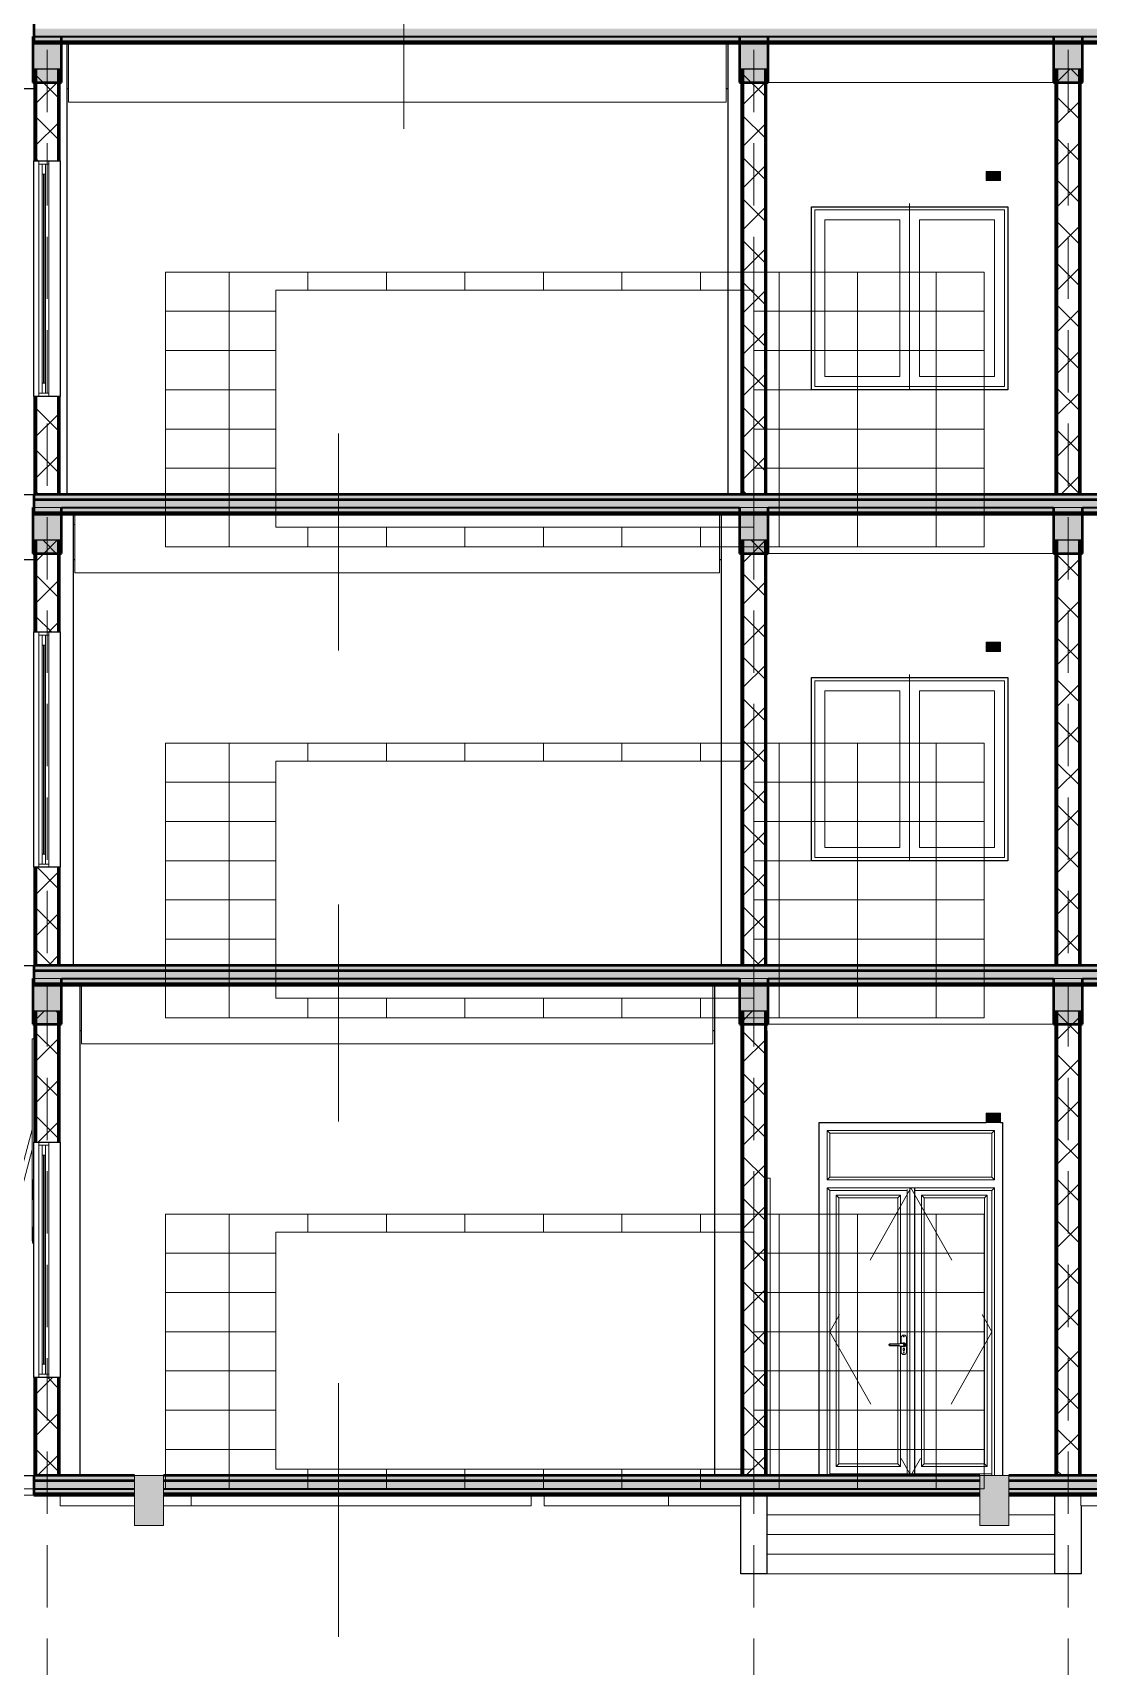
# Model space of a CAD drawing. Header units: millimetres. Extents: x -20510 to 108935, y -243239 to 20306.
# Drawn here: x 51690 to 59755, y -129458 to -116970 of the extents above; entities that cross this region are included whole.
import ezdxf

# ---------------------------------------------------------------- set-up
doc = ezdxf.new("R2010")
doc.units = ezdxf.units.MM
doc.linetypes.add('Centre', pattern=[3175, 635, -476.25, 1587.5, -476.25])
doc.linetypes.add('Hidden', pattern=[714.375, 476.25, -238.125])
for name, color, linetype, lineweight in [('A-DETL', 8, 'Continuous', 9), ('A-DETL-GENF', 8, 'Continuous', 18), ('A-DOOR', 2, 'Continuous', 18), ('A-DOOR-FRAM', 2, 'Continuous', 18), ('A-FLOR', 7, 'Continuous', 9), ('A-FLOR-MCUT', 7, 'Continuous', 50), ('A-FLOR-PATT', 8, 'Continuous', 9), ('A-GLAZ', 4, 'Continuous', 18), ('A-WALL', 7, 'Continuous', 25), ('A-WALL-PATT', 8, 'Continuous', 18), ('G-IMPT', 8, 'Continuous', 9), ('S-BEAM', 7, 'Continuous', 9), ('S-COLS', 7, 'Continuous', 25), ('S-FNDN', 7, 'Continuous', 9), ('S-GRID', 1, 'Continuous', 9)]:
    doc.layers.add(name, color=color, linetype=linetype, lineweight=lineweight)
pattern_1 = [(0, (57391.6, -122654.615), (304.8, 76.2), [25.146, -203.454, 25.146, -203.454, -1219.2]), (0, (57391.6, -122654.615), (304.8, 76.2), [-457.2, 25.146, -432.054, 25.146, -203.454, -533.4]), (0, (57391.6, -122654.615), (304.8, 76.2), [-1143, 25.146, -127.254, 25.146, -355.854]), (120, (57505.9, -122616.515), (-218.39114, 225.86454), [25.146, -203.454, 25.146, -203.454, -1219.2]), (120, (57505.9, -122616.515), (-218.39114, 225.86454), [-457.2, 25.146, -432.054, 25.146, -203.454, -533.4]), (120, (57505.9, -122616.515), (-218.39114, 225.86454), [-1143, 25.146, -127.254, 25.146, -355.854]), (240, (57544, -122464.115), (-86.40886, -302.06454), [25.146, -203.454, 25.146, -203.454, -1219.2]), (240, (57544, -122464.115), (-86.40886, -302.06454), [-457.2, 25.146, -432.054, 25.146, -203.454, -533.4]), (240, (57544, -122464.115), (-86.40886, -302.06454), [-1143, 25.146, -127.254, 25.146, -355.854])]
pattern_2 = [(45, (57391.6, -122654.62), (-159.099, 159.099), []), (135, (57391.6, -122654.62), (-159.099, -159.099), [])]
pattern_3 = [(0, (57391.6, -122654.6), (476.25, 476.25), [476.25, -476.25]), (0, (57391.6, -122476), (476.25, 476.25), [476.25, -476.25]), (0, (57391.6, -122297.43), (476.25, 476.25), [476.25, -476.25]), (90, (57451.13, -122237.9), (-476.25, 476.25), [476.25, -476.25]), (90, (57629.7, -122237.9), (-476.25, 476.25), [476.25, -476.25]), (90, (57808.3, -122237.9), (-476.25, 476.25), [476.25, -476.25])]
pattern_4 = [(50, (57391.6, -122654.6), (546.553, -47.817), [57.15, -628.65]), (355, (57391.6, -122654.6), (-105.728, 573.17), [45.72, -502.92]), (100.451, (57437.14, -122658.6), (440.828, 525.35), [48.57, -534.27]), (46.184, (57391.6, -122502.2), (813.237, -126.13), [85.725, -942.975]), (96.636, (57459.4, -122512.7), (712.21, 742.28), [72.855, -801.405]), (351.184, (57391.6, -122502.2), (712.215, 742.276), [68.58, -754.38]), (21, (57467.8, -122540.3), (454.843, -306.796), [57.15, -628.65]), (326, (57467.8, -122540.3), (185.406, 552.564), [45.72, -502.92]), (71.451, (57505.7, -122565.9), (640.25, 245.764), [48.57, -534.27]), (37.5, (57391.6, -122654.62), (9.2664, 253.665), [25.146, -471.678, 25.146, -485.394, -504.825]), (37.5, (57391.6, -122654.62), (9.2664, 253.665), [-1007.364, 25.146, -479.679]), (7.5, (57391.6, -122654.62), (200.4594, 300.541), [25.146, -265.938, 25.146, -460.248, -192.405]), (7.5, (57391.6, -122654.62), (200.4594, 300.541), [-776.478, 25.146, -167.259]), (327.5, (57221.67, -122654.62), (406.773, -17.1864), [25.146, -165.354, 25.146, -569.214, -788.67]), (327.5, (57221.67, -122654.62), (406.773, -17.1864), [-784.86, 25.146, -763.524]), (317.5, (57145.47, -122654.6), (444.388, 76.28), [25.146, -222.504, 25.146, -369.57, -560.07]), (317.5, (57145.47, -122654.6), (444.388, 76.28), [-642.366, 25.146, -534.924])]

# ---------------------------------------------------------------- blocks, each defined once
blk = doc.blocks.new('Cua_Chong_Chay_D7_1Canh - D7_1200x2200-2407364-MẶT CẮT 5-5')
at = {"layer": 'A-DOOR-FRAM'}
for q in [(-7699.1, 2275), (-7675, 0)]:
    blk.add_line((-7675, 2275), q, dxfattribs=at)
blk = doc.blocks.new('CUA SO 2 CANH NHOM KINH O O THOANG - S1_1500x1800-2404851-MẶT CẮT 5-5')
at = {"layer": 'A-GLAZ'}
for p, q in [((-13187, 2550), (-13263, 2550)), ((-13263, 2550), (-13263, 2525)), ((-13263, 2525), (-13187, 2525)), ((-13212.5, 2525), (-13237.5, 2525)), ((-13237.5, 2525), (-13237.5, 2449)), ((-13212.5, 2449), (-13212.5, 2525)), ((-13187, 2525), (-13187, 2550)), ((-13237.5, 2449), (-13212.5, 2449)), ((-13222.5, 2449), (-13227.5, 2449)), ((-13227.5, 2449), (-13227.5, 851)), ((-13222.5, 851), (-13222.5, 2449)), ((-13187, 775), (-13263, 775)), ((-13263, 775), (-13263, 750)), ((-13263, 750), (-13187, 750)), ((-13212.5, 851), (-13237.5, 851)), ((-13237.5, 851), (-13237.5, 775)), ((-13237.5, 775), (-13212.5, 775)), ((-13227.5, 851), (-13222.5, 851)), ((-13212.5, 775), (-13212.5, 851)), ((-13187, 750), (-13187, 775))]:
    blk.add_line(p, q, dxfattribs=at)
at = {"layer": 'A-GLAZ', "lineweight": 18}
for p, q in [((-13263, 2525), (-13263, 775)), ((-13187, 2525), (-13187, 775)), ((-13237.5, 2449), (-13237.5, 851)), ((-13212.5, 2449), (-13212.5, 851))]:
    blk.add_line(p, q, dxfattribs=at)
blk = doc.blocks.new('ATT_Window 2 - S5_800x600-2360992-MẶT CẮT 5-5')
at = {"layer": 'A-GLAZ'}
for p, q in [((-13314, 3490), (-13314, 3700)), ((-13310, 3700), (-13314, 3700)), ((-13310, 3490), (-13314, 3490)), ((-13314, 3340), (-13300, 3340)), ((-13314, 2260), (-13314, 3340)), ((-13314, 2647), (-13611, 1538)), ((-13572, 1528), (-13314, 2492)), ((-13314, 2407), (-13315, 2400)), ((-13315, 1800), (-13315, 2400)), ((-13314, 2260), (-13300, 2260)), ((-13310, 2110), (-13310, 2260)), ((-13314, 1900), (-13314, 2110)), ((-13300, 2110), (-13314, 2110)), ((-13300, 1900), (-13314, 1900)), ((-13310, 1775), (-13310, 1900)), ((-13310, 1775), (-13315, 1800)), ((-13300, 1775), (-13310, 1775)), ((-13611, 1538), (-13572, 1528))]:
    blk.add_line(p, q, dxfattribs=at)
blk = doc.blocks.new('M_Concrete-Rectangular-Column - COT250X400-2391830-MẶT CẮT 5-5')
at = {"layer": 'S-COLS'}
blk.add_line((-8100, 3750), (-8100, 0), dxfattribs=at)
blk = doc.blocks.new('M_Concrete-Rectangular-Column - COT250X350-V1-MẶT CẮT 5-5')
at = {"layer": 'S-COLS'}
blk.add_line((-12950, 3750), (-12950, 0), dxfattribs=at)
blk = doc.blocks.new('CUA SO 2 CANH NHOM KINH O O THOANG - S1_1500x1800-V4-MẶT CẮT 5-5')
at = {"layer": 'A-GLAZ'}
for p, q in [((-13187, 6450), (-13263, 6450)), ((-13263, 6450), (-13263, 6425)), ((-13263, 6425), (-13187, 6425)), ((-13212.5, 6425), (-13237.5, 6425)), ((-13237.5, 6425), (-13237.5, 6349)), ((-13212.5, 6349), (-13212.5, 6425)), ((-13187, 6425), (-13187, 6450)), ((-13237.5, 6349), (-13212.5, 6349)), ((-13222.5, 6349), (-13227.5, 6349)), ((-13227.5, 6349), (-13227.5, 4751)), ((-13222.5, 4751), (-13222.5, 6349)), ((-13212.5, 4751), (-13237.5, 4751)), ((-13237.5, 4751), (-13237.5, 4675)), ((-13227.5, 4751), (-13222.5, 4751)), ((-13212.5, 4675), (-13212.5, 4751)), ((-13187, 4675), (-13263, 4675)), ((-13263, 4675), (-13263, 4650)), ((-13263, 4650), (-13187, 4650)), ((-13237.5, 4675), (-13212.5, 4675)), ((-13187, 4650), (-13187, 4675))]:
    blk.add_line(p, q, dxfattribs=at)
at = {"layer": 'A-GLAZ', "lineweight": 18}
for p, q in [((-13263, 6425), (-13263, 4675)), ((-13187, 6425), (-13187, 4675)), ((-13237.5, 6349), (-13237.5, 4751)), ((-13212.5, 6349), (-13212.5, 4751))]:
    blk.add_line(p, q, dxfattribs=at)
blk = doc.blocks.new('M_Concrete-Rectangular-Column - COT250X350-2391838-MẶT CẮT 5-5')
at = {"layer": 'S-COLS'}
blk.add_line((-8050, 7350), (-8050, 3900), dxfattribs=at)
blk = doc.blocks.new('M_Concrete-Rectangular-Column - COT220X300-2391839-MẶT CẮT 5-5')
at = {"layer": 'S-COLS'}
blk.add_line((-8000, 10950), (-8000, 7500), dxfattribs=at)
blk = doc.blocks.new('M_Concrete-Rectangular-Column - COT220X300-V6-MẶT CẮT 5-5')
at = {"layer": 'S-COLS'}
blk.add_line((-13000, 7350), (-13000, 3900), dxfattribs=at)
blk = doc.blocks.new('M_Concrete-Rectangular-Column - COT200X250-V7-MẶT CẮT 5-5')
at = {"layer": 'S-COLS'}
blk.add_line((-13050, 10950), (-13050, 7500), dxfattribs=at)
blk = doc.blocks.new('Mat_Tien_3dsMax - Sync_3dsMax_To_Revit-2401403-MẶT CẮT 5-5')
at = {"layer": 'G-IMPT'}
for p, q in [((-6600, -750), (-6600, -750)), ((-6600, -750), (-6600, -750)), ((-6600, -750), (-6600, -750)), ((-6600, -750), (-6600, -750)), ((-6600, -750), (-6600, -750)), ((-6600, -750), (-6600, -750)), ((-6600, -750), (-6600, -750)), ((-6600, -750), (-6600, -750)), ((-6599, -750), (-6598, -750)), ((-6598, -750), (-6599, -750)), ((-6599, -750), (-6598, -750)), ((-6598, -750), (-6599, -750)), ((-6597, -750), (-6598, -750)), ((-6597, -750), (-6598, -750)), ((-6597, -750), (-6598, -750)), ((-6597, -750), (-6598, -750)), ((-6596, -750), (-6596, -750)), ((-6596, -750), (-6596, -750)), ((-6596, -750), (-6596, -750)), ((-6596, -750), (-6596, -750)), ((-6596, -750), (-6596, -750)), ((-6596, -750), (-6596, -750)), ((-6596, -750), (-6596, -750)), ((-6596, -750), (-6596, -750))]:
    blk.add_line(p, q, dxfattribs=at)
blk = doc.blocks.new('Mat_Tien_3dsMax - Mat_Tien_3dsMax-2387879-MẶT CẮT 5-5')
blk.add_blockref('Mat_Tien_3dsMax - Sync_3dsMax_To_Revit-2401403-MẶT CẮT 5-5', (0, 0))
blk = doc.blocks.new('CỬA 2 CÁNH EROWINDOW_có ô chết_ - D2_1400x2200-2361183-MẶT CẮT 5-5')
at = {"layer": 'A-DOOR'}
for p, q in [((-7239, 2639), (-5961, 2639)), ((-7239, 2639), (-7219, 2619)), ((-7239, 2261), (-7239, 2639)), ((-7239, 2639), (-5961, 2639)), ((-7239, 2261), (-7239, 2639)), ((-5961, 2639), (-5981, 2619)), ((-5961, 2639), (-5961, 2261)), ((-5961, 2639), (-5961, 2261)), ((-7219, 2619), (-5981, 2619)), ((-7219, 2281), (-7219, 2619)), ((-5981, 2619), (-5981, 2281)), ((-7239, 2261), (-7219, 2281)), ((-5961, 2261), (-7239, 2261)), ((-5961, 2261), (-7239, 2261)), ((-7219, 2281), (-5981, 2281)), ((-5981, 2281), (-5961, 2261)), ((-7239, 2200), (-5961, 2200)), ((-7239, 2200), (-7219, 2180)), ((-7239, 0), (-7239, 2200)), ((-7239, 2200), (-5961, 2200)), ((-7239, 0), (-7239, 2200)), ((-7219, 2180), (-6628, 2180)), ((-7219, 0), (-7219, 2180)), ((-7171, 2144), (-6680, 2144)), ((-7171, 2144), (-7151, 2124)), ((-7171, 71), (-7171, 2144)), ((-7171, 71), (-7171, 2144)), ((-7171, 2144), (-6680, 2144)), ((-7151, 91), (-7151, 2124)), ((-7151, 2124), (-6700, 2124)), ((-6700, 2124), (-6680, 2144)), ((-6700, 1008), (-6700, 2124)), ((-6680, 2144), (-6680, 1013)), ((-6680, 2144), (-6680, 1013)), ((-6628, 15), (-6628, 2187)), ((-6609, 2200), (-6573, 2200)), ((-6609, 15), (-6609, 2200)), ((-6573, 15), (-6573, 2200)), ((-6571, 15), (-6571, 2198)), ((-6571, 2180), (-5981, 2180)), ((-6520, 2144), (-6017, 2144)), ((-6520, 2144), (-6500, 2124)), ((-6520, 71), (-6520, 2144)), ((-6520, 2144), (-6017, 2144)), ((-6520, 71), (-6520, 2144)), ((-6500, 91), (-6500, 2124)), ((-6500, 2124), (-6037, 2124)), ((-6037, 2124), (-6017, 2144)), ((-6037, 91), (-6037, 2124)), ((-6017, 2144), (-6017, 71)), ((-6017, 2144), (-6017, 71)), ((-5961, 2200), (-5981, 2180)), ((-5981, 2180), (-5981, 0)), ((-5961, 2200), (-5961, 0)), ((-5961, 2200), (-5961, 0)), ((-6690, 1008), (-6760, 1008)), ((-6689, 1004), (-6760, 1004)), ((-6680, 1013), (-6690, 1008)), ((-6679, 1009), (-6689, 1004)), ((-6654, 1013), (-6680, 1013)), ((-6654, 1009), (-6679, 1009)), ((-6674, 1055), (-6674, 1013)), ((-6634, 945), (-6634, 1055)), ((-6760, 996), (-6689, 996)), ((-6760, 992), (-6690, 992)), ((-6700, 91), (-6700, 992)), ((-6690, 992), (-6680, 987)), ((-6689, 996), (-6679, 991)), ((-6680, 987), (-6654, 987)), ((-6680, 987), (-6680, 71)), ((-6680, 987), (-6680, 71)), ((-6679, 991), (-6654, 991)), ((-6674, 987), (-6674, 945)), ((-6659, 960), (-6659, 971)), ((-6657, 973), (-6652, 973)), ((-6657, 953), (-6657, 958)), ((-6657, 958), (-6657, 953)), ((-6652, 958), (-6652, 953)), ((-6652, 953), (-6652, 958)), ((-6650, 971), (-6650, 960)), ((-7219, 15), (-6628, 15)), ((-7171, 71), (-7151, 91)), ((-6680, 71), (-7171, 71)), ((-6680, 71), (-7171, 71)), ((-6700, 91), (-7151, 91)), ((-6680, 71), (-6700, 91)), ((-6609, 15), (-6628, 15)), ((-6573, 15), (-6609, 15)), ((-6571, 15), (-6573, 15)), ((-6571, 15), (-5981, 15)), ((-6520, 71), (-6500, 91)), ((-6017, 71), (-6520, 71)), ((-6017, 71), (-6520, 71)), ((-6037, 91), (-6500, 91)), ((-6017, 71), (-6037, 91))]:
    blk.add_line(p, q, dxfattribs=at)
at = {"layer": 'A-DOOR', "linetype": 'Centre', "lineweight": 18}
for p, q in [((-6600, 2200), (-7219, 1100)), ((-6600, 2200), (-5981, 1100)), ((-7219, 1100), (-6600, 0)), ((-5981, 1100), (-6600, 0))]:
    blk.add_line(p, q, dxfattribs=at)
at = {"layer": 'A-DOOR', "flags": 128}
for points in [[(-6760, 1008), (-6760, 1008), (-6761, 1008), (-6761, 1008), (-6761, 1008), (-6762, 1008), (-6762, 1008), (-6762, 1008), (-6763, 1008), (-6763, 1007), (-6763, 1007), (-6763, 1007), (-6764, 1007), (-6764, 1007), (-6764, 1007), (-6765, 1007), (-6765, 1006), (-6765, 1006), (-6765, 1006), (-6766, 1006), (-6766, 1006), (-6766, 1005), (-6766, 1005), (-6766, 1005), (-6767, 1005), (-6767, 1004), (-6767, 1004), (-6767, 1004), (-6767, 1003), (-6767, 1003), (-6768, 1003), (-6768, 1003), (-6768, 1002), (-6768, 1002), (-6768, 1002), (-6768, 1001), (-6768, 1001), (-6768, 1001), (-6768, 1000), (-6768, 1000), (-6768, 1000), (-6768, 999), (-6768, 999), (-6768, 999), (-6768, 998), (-6768, 998), (-6768, 998), (-6768, 998), (-6768, 997), (-6767, 997), (-6767, 997), (-6767, 996), (-6767, 996), (-6767, 996), (-6767, 996), (-6767, 995), (-6766, 995), (-6766, 995), (-6766, 995), (-6766, 994), (-6765, 994), (-6765, 994), (-6765, 994), (-6765, 993), (-6764, 993), (-6764, 993), (-6764, 993), (-6764, 993), (-6763, 993), (-6763, 993), (-6763, 992), (-6762, 992), (-6762, 992), (-6762, 992), (-6762, 992), (-6761, 992), (-6761, 992), (-6761, 992), (-6760, 992), (-6760, 992)], [(-6654, 987), (-6654, 987), (-6653, 987), (-6653, 987), (-6652, 987), (-6651, 987), (-6651, 987), (-6650, 988), (-6650, 988), (-6650, 988), (-6649, 988), (-6649, 988), (-6648, 988), (-6648, 989), (-6647, 989), (-6647, 989), (-6646, 990), (-6646, 990), (-6646, 990), (-6645, 991), (-6645, 991), (-6644, 991), (-6644, 992), (-6644, 992), (-6643, 993), (-6643, 993), (-6643, 993), (-6643, 994), (-6642, 994), (-6642, 995), (-6642, 995), (-6642, 996), (-6642, 996), (-6641, 997), (-6641, 997), (-6641, 998), (-6641, 998), (-6641, 999), (-6641, 999), (-6641, 1000), (-6641, 1000), (-6641, 1001), (-6641, 1001), (-6641, 1002), (-6641, 1002), (-6641, 1003), (-6642, 1003), (-6642, 1004), (-6642, 1004), (-6642, 1005), (-6642, 1005), (-6642, 1006), (-6643, 1006), (-6643, 1007), (-6643, 1007), (-6644, 1008), (-6644, 1008), (-6644, 1008), (-6645, 1009), (-6645, 1009), (-6645, 1010), (-6646, 1010), (-6646, 1010), (-6647, 1011), (-6647, 1011), (-6647, 1011), (-6648, 1011), (-6648, 1012), (-6649, 1012), (-6649, 1012), (-6650, 1012), (-6650, 1012), (-6651, 1013), (-6651, 1013), (-6652, 1013), (-6652, 1013), (-6653, 1013), (-6653, 1013), (-6654, 1013), (-6654, 1013)]]:
    blk.add_lwpolyline(points, dxfattribs=at)
at = {"layer": 'A-DOOR'}
for centre, radius, start, end in [((-6760, 1000), 3.66, 90, 270), ((-6654, 1055), 20, 0, 180), ((-6654, 1000), 15, 0, 120.3216), ((-6654, 1000), 15, 239.6784, 0), ((-6654, 1000), 15, 105, 110.0431), ((-6654, 1063), 3, 0, 180), ((-6654, 1063), 3, 180, 0), ((-6654, 1000), 3.02, 0, 180), ((-6654, 1000), 3.02, 135, 150), ((-6654, 1000), 3.02, 180, 0), ((-6654, 1000), 15, 90, 95.2302), ((-6654, 1000), 8.66, 270, 90), ((-6654, 1000), 15, 75, 80.3895), ((-6654, 1000), 15, 60, 65.5028), ((-6654, 1000), 15, 45, 50.5307), ((-6654, 945), 20, 180, 360), ((-6654, 1000), 15, 249.9569, 255), ((-6657, 971), 2.04, 90, 180), ((-6657, 960), 1.99, 180, 268.9596), ((-6657, 960), 1.99, 224.4798, 268.9596), ((-6654, 1000), 3.02, 210, 225), ((-6654, 953), 2.5, 180, 0), ((-6654, 938), 3, 0, 180), ((-6654, 938), 3, 180, 0), ((-6654, 1000), 15, 264.7698, 270), ((-6654, 1000), 15, 279.6105, 285), ((-6652, 971), 2.04, 0, 90), ((-6652, 960), 1.99, 271.0404, 0), ((-6652, 960), 1.99, 271.0404, 315.5202), ((-6654, 1000), 15, 294.4972, 300), ((-6654, 1000), 15, 309.4693, 315)]:
    blk.add_arc(centre, radius, start, end, dxfattribs=at)
for points in [[(-6689, 1004), (-6689, 1004), (-6689, 1005), (-6689, 1006), (-6690, 1008), (-6690, 1008), (-6690, 1008)], [(-6679, 1009), (-6679, 1009), (-6679, 1010), (-6679, 1011), (-6680, 1013), (-6680, 1013), (-6680, 1013)], [(-6689, 996), (-6689, 996), (-6689, 995), (-6689, 994), (-6690, 992), (-6690, 992), (-6690, 992)], [(-6679, 991), (-6679, 991), (-6679, 990), (-6679, 989), (-6680, 987), (-6680, 987), (-6680, 987)]]:
    blk.add_open_spline(points, degree=3, knots=[0, 0, 0, 0, 0.166667, 0.333333, 0.666667, 1, 1, 1, 1], dxfattribs=at)
blk = doc.blocks.new('CUA SO 2 CANH NHOM KINH O O THOANG - K4-2413349-MẶT CẮT 5-5')
at = {"layer": 'A-GLAZ'}
for q in [(-6610, 6125), (-6610, 4700)]:
    blk.add_line((-6610, 6100), q, dxfattribs=at)
at = {"layer": 'A-GLAZ', "lineweight": 18}
for p, q in [((-7335, 6075), (-7335, 4725)), ((-7335, 6075), (-5885, 6075)), ((-7259, 5999), (-7259, 4801)), ((-7259, 5999), (-6686, 5999)), ((-6686, 4801), (-6686, 5999)), ((-6610, 4725), (-6610, 6075)), ((-6610, 6075), (-6610, 4725)), ((-6534, 5999), (-6534, 4801)), ((-6534, 5999), (-5961, 5999)), ((-5961, 4801), (-5961, 5999)), ((-5885, 4725), (-5885, 6075)), ((-7259, 4801), (-6686, 4801)), ((-6534, 4801), (-5961, 4801)), ((-7335, 4725), (-5885, 4725))]:
    blk.add_line(p, q, dxfattribs=at)

msp = doc.modelspace()

# ---------------------------------------------------------------- hatches: boundary and pattern name
at = {"layer": 'A-DETL-GENF'}
for points in [[(59083.6, -118100), (59083.6, -118030), (58973.6, -118030), (58973.6, -118100)], [(59083.6, -121700), (59083.6, -121630), (58973.6, -121630), (58973.6, -121700)], [(59083.6, -125300), (59083.6, -125230), (58973.6, -125230), (58973.6, -125300)], [(52468.6, -128381.8), (52688.6, -128381.8), (52688.6, -128000), (52468.6, -128000), (52468.6, -128267)], [(59146.6, -128381.8), (59146.6, -128000), (58926.6, -128000), (58926.6, -128381.8)]]:
    msp.add_hatch(color=7, dxfattribs=at).paths.add_polyline_path(points)
h = msp.add_hatch(dxfattribs=at)
h.set_pattern_fill('FP_7', style=0, pattern_type=2)
h.set_pattern_definition([(0, (57391.6, -115200), (0, 300), []), (90, (57391.6, -115200), (-600, 4e-14), [])])
h.paths.add_polyline_path([(52703.6, -120900), (57090, -120900), (57090, -120750), (53546.6, -120750), (53546.6, -118938), (57198.6, -118938), (57198.6, -120600), (57310, -120600), (57310, -120900), (58958.6, -120900), (58958.6, -118800), (52703.6, -118800), (52703.6, -120870.4)])
h = msp.add_hatch(dxfattribs=at)
h.set_pattern_fill('FP_6', style=0, pattern_type=2)
h.set_pattern_definition([(0, (57391.6, -118800), (0, 300), []), (90, (57391.6, -118800), (-600, 4e-14), [])])
h.paths.add_polyline_path([(52703.6, -124500), (57090, -124500), (57090, -124350), (53546.6, -124350), (53546.6, -122538), (57198.6, -122538), (57198.6, -124200), (57310, -124200), (57310, -124500), (58958.6, -124500), (58958.6, -122400), (52703.6, -122400), (52703.6, -124488.3)])
h = msp.add_hatch(dxfattribs=at)
h.set_pattern_fill('FP_5', style=0, pattern_type=2)
h.set_pattern_definition([(0, (57391.6, -122400), (0, 300), []), (90, (57391.6, -122400), (-600, 4e-14), [])])
h.paths.add_polyline_path([(52703.6, -128100), (58926.6, -128100), (58926.6, -128000), (58958.6, -128000), (58958.6, -126000), (52703.6, -126000), (52703.6, -127945.4)])
h.paths.add_polyline_path([(54507.8, -127950), (53546.6, -127950), (53546.6, -126138), (57198.6, -126138), (57198.6, -127950), (54783.3, -127950)])
at = {"layer": 'A-FLOR-PATT', "lineweight": 18}
h = msp.add_hatch(dxfattribs=at)
h.set_pattern_fill('FP_4', color=256, style=0, pattern_type=2)
h.set_pattern_definition(pattern_4)
h.paths.add_polyline_path([(51698.6, -117040), (65099.7, -117040), (65099.7, -116940), (51698.6, -116940), (51698.6, -117011.4)])
h = msp.add_hatch(dxfattribs=at)
h.set_pattern_fill('FP_3', color=256, style=0, pattern_type=2)
h.set_pattern_definition(pattern_3)
h.paths.add_polyline_path([(64978.9, -117050), (65099.7, -117050), (65099.7, -117040), (51698.6, -117040), (51698.6, -117050), (64427.7, -117050)])
h = msp.add_hatch(dxfattribs=at)
h.set_pattern_fill('FP_1', color=256, style=0, pattern_type=2)
h.set_pattern_definition(pattern_1)
h.paths.add_polyline_path([(64978.9, -120540), (65099.7, -120540), (65099.7, -120500), (51698.6, -120500), (51698.6, -120540), (64427.7, -120540)])
h = msp.add_hatch(dxfattribs=at)
h.set_pattern_fill('FP_4', color=256, style=0, pattern_type=2)
h.set_pattern_definition(pattern_4)
h.paths.add_polyline_path([(51698.6, -120640), (65099.7, -120640), (65099.7, -120540), (51698.6, -120540)])
h = msp.add_hatch(dxfattribs=at)
h.set_pattern_fill('FP_3', color=256, style=0, pattern_type=2)
h.set_pattern_definition(pattern_3)
h.paths.add_polyline_path([(64978.9, -120650), (65099.7, -120650), (65099.7, -120640), (51698.6, -120640), (51698.6, -120650), (64427.7, -120650)])
h = msp.add_hatch(dxfattribs=at)
h.set_pattern_fill('FP_1', color=256, style=0, pattern_type=2)
h.set_pattern_definition(pattern_1)
h.paths.add_polyline_path([(64978.9, -124140), (65099.7, -124140), (65099.7, -124100), (51698.6, -124100), (51698.6, -124140), (64841.1, -124140)])
h = msp.add_hatch(dxfattribs=at)
h.set_pattern_fill('FP_4', color=256, style=0, pattern_type=2)
h.set_pattern_definition(pattern_4)
h.paths.add_polyline_path([(54645.5, -124240), (65099.7, -124240), (65099.7, -124140), (51698.6, -124140), (51698.6, -124240), (54507.8, -124240)])
h = msp.add_hatch(dxfattribs=at)
h.set_pattern_fill('FP_3', color=256, style=0, pattern_type=2)
h.set_pattern_definition(pattern_3)
h.paths.add_polyline_path([(54507.8, -124250), (65099.7, -124250), (65099.7, -124240), (51698.6, -124240), (51698.6, -124250), (54438.9, -124250)])
h = msp.add_hatch(dxfattribs=at)
h.set_pattern_fill('FP_1', color=256, style=0, pattern_type=2)
h.set_pattern_definition(pattern_1)
h.paths.add_polyline_path([(64978.9, -128040), (65099.7, -128040), (65099.7, -128000), (62288.6, -128000), (62288.6, -128040), (64427.7, -128040)])
h.paths.add_polyline_path([(51752.2, -128040), (52468.6, -128040), (52468.6, -128000), (51698.6, -128000), (51698.6, -128040)])
h.paths.add_polyline_path([(52688.6, -128040), (58926.6, -128040), (58926.6, -128000), (52688.6, -128000)])
h.paths.add_polyline_path([(62068.6, -128040), (62068.6, -128000), (59146.6, -128000), (59146.6, -128040), (60018.9, -128040)])
h = msp.add_hatch(dxfattribs=at)
h.set_pattern_fill('FP_4', color=256, style=0, pattern_type=2)
h.set_pattern_definition(pattern_4)
h.paths.add_polyline_path([(56712.2, -128140), (58926.6, -128140), (58926.6, -128040), (52688.6, -128040), (52688.6, -128140), (56436.6, -128140)])
h.paths.add_polyline_path([(51752.2, -128140), (52468.6, -128140), (52468.6, -128040), (51698.6, -128040), (51698.6, -128140)])
h.paths.add_polyline_path([(64978.9, -128140), (65099.7, -128140), (65099.7, -128040), (62288.6, -128040), (62288.6, -128140), (64427.7, -128140)])
h.paths.add_polyline_path([(62068.6, -128140), (62068.6, -128040), (59146.6, -128040), (59146.6, -128140), (60018.9, -128140)])
h = msp.add_hatch(dxfattribs=at)
h.set_pattern_fill('FP_3', color=256, style=0, pattern_type=2)
h.set_pattern_definition(pattern_3)
h.paths.add_polyline_path([(64978.9, -128150), (65099.7, -128150), (65099.7, -128140), (62288.6, -128140), (62288.6, -128150), (64427.7, -128150)])
h.paths.add_polyline_path([(51752.2, -128150), (52468.6, -128150), (52468.6, -128140), (51698.6, -128140), (51698.6, -128150)])
h.paths.add_polyline_path([(52688.6, -128150), (58926.6, -128150), (58926.6, -128140), (52688.6, -128140)])
h.paths.add_polyline_path([(62068.6, -128150), (62068.6, -128140), (59146.6, -128140), (59146.6, -128150), (60018.9, -128150)])
at = {"layer": 'A-WALL-PATT', "lineweight": 18}
h = msp.add_hatch(dxfattribs=at)
h.set_pattern_fill('FP_1', color=256, style=0, pattern_type=2)
h.set_pattern_definition(pattern_1)
h.paths.add_polyline_path([(51715, -120500), (51715, -119750), (51700, -119750), (51700, -120500)])
h.paths.add_polyline_path([(51715, -117950), (51715, -117250), (51700, -117250), (51700, -117950)])
h = msp.add_hatch(dxfattribs=at)
h.set_pattern_fill('FP_2', color=256, style=0, pattern_type=2)
h.set_pattern_definition(pattern_2)
h.paths.add_polyline_path([(51752.2, -120500), (51885, -120500), (51885, -119750), (51715, -119750), (51715, -120500)])
h.paths.add_polyline_path([(51715, -117950), (51885, -117950), (51885, -117250), (51715, -117250), (51715, -117895.7)])
h = msp.add_hatch(dxfattribs=at)
h.set_pattern_fill('FP_1', color=256, style=0, pattern_type=2)
h.set_pattern_definition(pattern_1)
h.paths.add_polyline_path([(51885, -120500), (51900, -120500), (51900, -119750), (51885, -119750), (51885, -120227.3)])
h.paths.add_polyline_path([(51885, -117950), (51900, -117950), (51900, -117250), (51885, -117250), (51885, -117895.7)])
h = msp.add_hatch(dxfattribs=at)
h.set_pattern_fill('FP_1', color=256, style=0, pattern_type=2)
h.set_pattern_definition(pattern_1)
h.paths.add_polyline_path([(57115, -120500), (57115, -117250), (57100, -117250), (57100, -120500)])
h = msp.add_hatch(dxfattribs=at)
h.set_pattern_fill('FP_2', color=256, style=0, pattern_type=2)
h.set_pattern_definition(pattern_2)
h.paths.add_polyline_path([(57115, -120500), (57285, -120500), (57285, -117250), (57115, -117250), (57115, -120468.5)])
h = msp.add_hatch(dxfattribs=at)
h.set_pattern_fill('FP_1', color=256, style=0, pattern_type=2)
h.set_pattern_definition(pattern_1)
h.paths.add_polyline_path([(57300, -120500), (57300, -117250), (57285, -117250), (57285, -120500)])
h = msp.add_hatch(dxfattribs=at)
h.set_pattern_fill('FP_1', color=256, style=0, pattern_type=2)
h.set_pattern_definition(pattern_1)
h.paths.add_polyline_path([(59515, -120500), (59515, -117250), (59500, -117250), (59500, -120500)])
h = msp.add_hatch(dxfattribs=at)
h.set_pattern_fill('FP_2', color=256, style=0, pattern_type=2)
h.set_pattern_definition(pattern_2)
h.paths.add_polyline_path([(59605.5, -120500), (59685, -120500), (59685, -117250), (59515, -117250), (59515, -120500)])
h = msp.add_hatch(dxfattribs=at)
h.set_pattern_fill('FP_1', color=256, style=0, pattern_type=2)
h.set_pattern_definition(pattern_1)
h.paths.add_polyline_path([(59700, -120500), (59700, -117250), (59685, -117250), (59685, -120500)])
h = msp.add_hatch(dxfattribs=at)
h.set_pattern_fill('FP_1', color=256, style=0, pattern_type=2)
h.set_pattern_definition(pattern_1)
h.paths.add_polyline_path([(51715, -124100), (51715, -123350), (51700, -123350), (51700, -124100)])
h.paths.add_polyline_path([(51715, -121550), (51715, -120850), (51700, -120850), (51700, -121550)])
h = msp.add_hatch(dxfattribs=at)
h.set_pattern_fill('FP_2', color=256, style=0, pattern_type=2)
h.set_pattern_definition(pattern_2)
h.paths.add_polyline_path([(51752.2, -124100), (51885, -124100), (51885, -123350), (51715, -123350), (51715, -124100)])
h.paths.add_polyline_path([(51821.1, -121550), (51885, -121550), (51885, -120850), (51715, -120850), (51715, -121550), (51752.2, -121550)])
h = msp.add_hatch(dxfattribs=at)
h.set_pattern_fill('FP_1', color=256, style=0, pattern_type=2)
h.set_pattern_definition(pattern_1)
h.paths.add_polyline_path([(51900, -124100), (51900, -123350), (51885, -123350), (51885, -124100), (51890, -124100)])
h.paths.add_polyline_path([(51890, -121550), (51900, -121550), (51900, -120850), (51885, -120850), (51885, -121550)])
h = msp.add_hatch(dxfattribs=at)
h.set_pattern_fill('FP_1', color=256, style=0, pattern_type=2)
h.set_pattern_definition(pattern_1)
h.paths.add_polyline_path([(57115, -124100), (57115, -120850), (57100, -120850), (57100, -124100)])
h = msp.add_hatch(dxfattribs=at)
h.set_pattern_fill('FP_2', color=256, style=0, pattern_type=2)
h.set_pattern_definition(pattern_2)
h.paths.add_polyline_path([(57125.5, -124100), (57285, -124100), (57285, -120850), (57115, -120850), (57115, -124100)])
h = msp.add_hatch(dxfattribs=at)
h.set_pattern_fill('FP_1', color=256, style=0, pattern_type=2)
h.set_pattern_definition(pattern_1)
h.paths.add_polyline_path([(57300, -124100), (57300, -120850), (57285, -120850), (57285, -124100)])
h = msp.add_hatch(dxfattribs=at)
h.set_pattern_fill('FP_1', color=256, style=0, pattern_type=2)
h.set_pattern_definition(pattern_1)
h.paths.add_polyline_path([(59515, -124100), (59515, -120850), (59500, -120850), (59500, -124100)])
h = msp.add_hatch(dxfattribs=at)
h.set_pattern_fill('FP_2', color=256, style=0, pattern_type=2)
h.set_pattern_definition(pattern_2)
h.paths.add_polyline_path([(59685, -124100), (59685, -120850), (59515, -120850), (59515, -124100), (59605.5, -124100)])
h = msp.add_hatch(dxfattribs=at)
h.set_pattern_fill('FP_1', color=256, style=0, pattern_type=2)
h.set_pattern_definition(pattern_1)
h.paths.add_polyline_path([(59700, -124100), (59700, -120850), (59685, -120850), (59685, -124100)])
h = msp.add_hatch(dxfattribs=at)
h.set_pattern_fill('FP_1', color=256, style=0, pattern_type=2)
h.set_pattern_definition(pattern_1)
h.paths.add_polyline_path([(51700, -128000), (51715, -128000), (51715, -127250), (51700, -127250), (51700, -127945.4)])
h.paths.add_polyline_path([(51700, -125450), (51715, -125450), (51715, -124450), (51700, -124450), (51700, -125412.9)])
h = msp.add_hatch(dxfattribs=at)
h.set_pattern_fill('FP_2', color=256, style=0, pattern_type=2)
h.set_pattern_definition(pattern_2)
h.paths.add_polyline_path([(51752.2, -128000), (51885, -128000), (51885, -127250), (51715, -127250), (51715, -128000)])
h.paths.add_polyline_path([(51715, -125450), (51885, -125450), (51885, -124450), (51715, -124450), (51715, -125412.9)])
h = msp.add_hatch(dxfattribs=at)
h.set_pattern_fill('FP_1', color=256, style=0, pattern_type=2)
h.set_pattern_definition(pattern_1)
h.paths.add_polyline_path([(51885, -128000), (51900, -128000), (51900, -127250), (51885, -127250), (51885, -127945.4)])
h.paths.add_polyline_path([(51890, -125450), (51900, -125450), (51900, -124450), (51885, -124450), (51885, -125450)])
h = msp.add_hatch(dxfattribs=at)
h.set_pattern_fill('FP_1', color=256, style=0, pattern_type=2)
h.set_pattern_definition(pattern_1)
h.paths.add_polyline_path([(57115, -128000), (57115, -124450), (57100, -124450), (57100, -128000)])
h = msp.add_hatch(dxfattribs=at)
h.set_pattern_fill('FP_2', color=256, style=0, pattern_type=2)
h.set_pattern_definition(pattern_2)
h.paths.add_polyline_path([(57125.5, -128000), (57285, -128000), (57285, -124450), (57115, -124450), (57115, -128000)])
h = msp.add_hatch(dxfattribs=at)
h.set_pattern_fill('FP_1', color=256, style=0, pattern_type=2)
h.set_pattern_definition(pattern_1)
h.paths.add_polyline_path([(57300, -128000), (57300, -124450), (57285, -124450), (57285, -128000)])
h = msp.add_hatch(dxfattribs=at)
h.set_pattern_fill('FP_1', color=256, style=0, pattern_type=2)
h.set_pattern_definition(pattern_1)
h.paths.add_polyline_path([(59515, -128000), (59515, -124450), (59500, -124450), (59500, -128000)])
h = msp.add_hatch(dxfattribs=at)
h.set_pattern_fill('FP_2', color=256, style=0, pattern_type=2)
h.set_pattern_definition(pattern_2)
h.paths.add_polyline_path([(59685, -128000), (59685, -124450), (59515, -124450), (59515, -128000)])
h = msp.add_hatch(dxfattribs=at)
h.set_pattern_fill('FP_1', color=256, style=0, pattern_type=2)
h.set_pattern_definition(pattern_1)
h.paths.add_polyline_path([(59700, -128000), (59700, -124450), (59685, -124450), (59685, -128000)])
at = {"layer": 'S-BEAM'}
for points in [[(51690, -117350), (51910, -117350), (51910, -117000), (51690, -117000), (51690, -117333)], [(57310, -117350), (57310, -117000), (57090, -117000), (57090, -117350), (57263.3, -117350)], [(59710, -117350), (59710, -117000), (59490, -117000), (59490, -117350)], [(51690, -120950), (51910, -120950), (51910, -120600), (51690, -120600), (51690, -120870.4)], [(57310, -120950), (57310, -120600), (57090, -120600), (57090, -120950), (57263.3, -120950)], [(59710, -120950), (59710, -120600), (59490, -120600), (59490, -120950)], [(51910, -124550), (51910, -124200), (51690, -124200), (51690, -124550), (51752.2, -124550)], [(57090, -124550), (57310, -124550), (57310, -124200), (57090, -124200), (57090, -124407.9)], [(59490, -124550), (59710, -124550), (59710, -124200), (59490, -124200), (59490, -124407.9)]]:
    msp.add_hatch(color=8, dxfattribs=at).paths.add_polyline_path(points)

# ---------------------------------------------------------------- linework, layer by layer
at = {"layer": 'A-DETL'}
for p, q in [((54525.5, -115705.6), (54525.5, -117705.6)), ((59083.6, -118030), (58973.6, -118030)), ((58973.6, -118030), (58973.6, -118100)), ((58973.6, -118100), (59083.6, -118100)), ((59083.6, -118100), (59083.6, -118030)), ((58958.6, -118800), (52703.6, -118800)), ((52703.6, -118800), (52703.6, -120900)), ((58958.6, -120900), (58958.6, -118800)), ((53546.6, -120750), (53546.6, -118938)), ((53546.6, -118938), (57198.6, -118938)), ((57198.6, -118938), (57198.6, -120750)), ((54025.5, -120033), (54025.5, -121693)), ((57198.6, -120750), (53546.6, -120750)), ((52703.6, -120900), (58958.6, -120900)), ((59083.6, -121630), (58973.6, -121630)), ((58973.6, -121630), (58973.6, -121700)), ((58973.6, -121700), (59083.6, -121700)), ((59083.6, -121700), (59083.6, -121630)), ((58958.6, -122400), (52703.6, -122400)), ((52703.6, -122400), (52703.6, -124500)), ((58958.6, -124500), (58958.6, -122400)), ((53546.6, -124350), (53546.6, -122538)), ((53546.6, -122538), (57198.6, -122538)), ((57198.6, -122538), (57198.6, -124350)), ((54025.5, -123633), (54025.5, -125293)), ((57198.6, -124350), (53546.6, -124350)), ((52703.6, -124500), (58958.6, -124500)), ((59083.6, -125230), (58973.6, -125230)), ((58973.6, -125230), (58973.6, -125300)), ((59083.6, -125300), (59083.6, -125230)), ((58973.6, -125300), (59083.6, -125300)), ((58958.6, -126000), (52703.6, -126000)), ((52703.6, -126000), (52703.6, -128100)), ((58958.6, -128100), (58958.6, -126000)), ((53546.6, -127950), (53546.6, -126138)), ((53546.6, -126138), (57198.6, -126138)), ((57198.6, -126138), (57198.6, -127950)), ((54025.5, -127293), (54025.5, -129231.8)), ((57198.6, -127950), (53546.6, -127950)), ((52688.6, -128000), (52468.6, -128000)), ((52468.6, -128000), (52468.6, -128381.8)), ((52688.6, -128381.8), (52688.6, -128000)), ((52703.6, -128100), (58958.6, -128100)), ((59146.6, -128000), (58926.6, -128000)), ((58926.6, -128000), (58926.6, -128381.8)), ((59146.6, -128381.8), (59146.6, -128000)), ((52468.6, -128381.8), (52688.6, -128381.8)), ((58926.6, -128381.8), (59146.6, -128381.8))]:
    msp.add_line(p, q, dxfattribs=at)
at = {"layer": 'A-FLOR', "lineweight": 50}
for p, q in [((51698.6, -116900), (51698.6, -117050)), ((51698.6, -117050), (65099.7, -117050)), ((65099.7, -120500), (51698.6, -120500)), ((51698.6, -120500), (51698.6, -120650)), ((51698.6, -120650), (65099.7, -120650)), ((65099.7, -124100), (51698.6, -124100)), ((51698.6, -124100), (51698.6, -124250)), ((51698.6, -124250), (65099.7, -124250)), ((52468.6, -128000), (51698.6, -128000)), ((51698.6, -128000), (51698.6, -128150)), ((58926.6, -128000), (52688.6, -128000)), ((62068.6, -128000), (59146.6, -128000)), ((51698.6, -128150), (52468.6, -128150)), ((52688.6, -128150), (58926.6, -128150)), ((59146.6, -128150), (62068.6, -128150))]:
    msp.add_line(p, q, dxfattribs=at)
at = {"layer": 'A-FLOR'}
for p, q in [((52012.7, -120730), (52000, -120730)), ((51698.6, -128150), (50000, -128150)), ((51899.1, -128150), (51899.1, -128230)), ((51900, -128150), (51900, -128230)), ((52468.6, -128230), (51900, -128230)), ((55498.3, -128230), (52688.6, -128230)), ((52900, -128150), (52900, -128230)), ((55498.3, -128150), (55498.3, -128230)), ((55598.3, -128150), (55598.3, -128230)), ((57097.4, -128230), (55598.3, -128230)), ((56548.3, -128150), (56548.3, -128230)), ((57097.4, -128150), (57097.4, -128230)), ((59699.1, -128230), (59699.1, -128150)), ((62068.6, -128230), (59699.1, -128230)), ((58926.6, -128300), (57300, -128300)), ((59500, -128300), (59146.6, -128300)), ((59500, -128450), (57300, -128450)), ((59500, -128600), (57300, -128600)), ((59500, -128750), (57300, -128750))]:
    msp.add_line(p, q, dxfattribs=at)
at = {"layer": 'A-FLOR-MCUT'}
for p, q in [((65099.7, -117040), (51698.6, -117040)), ((65099.7, -120540), (51698.6, -120540)), ((65099.7, -120640), (51698.6, -120640)), ((65099.7, -124140), (51698.6, -124140)), ((65099.7, -124240), (51698.6, -124240)), ((52468.6, -128040), (51698.6, -128040)), ((58926.6, -128040), (52688.6, -128040)), ((62068.6, -128040), (59146.6, -128040)), ((52468.6, -128140), (51698.6, -128140)), ((58926.6, -128140), (52688.6, -128140)), ((62068.6, -128140), (59146.6, -128140))]:
    msp.add_line(p, q, dxfattribs=at)
at = {"layer": 'A-WALL', "lineweight": 25}
for p, q in [((51900, -117250), (51700, -117250)), ((51700, -117250), (51700, -117950)), ((51900, -117950), (51900, -117250)), ((57300, -117250), (57100, -117250)), ((57100, -117250), (57100, -120500)), ((57300, -120500), (57300, -117250)), ((59700, -117250), (59500, -117250)), ((59500, -117250), (59500, -120500)), ((59700, -120500), (59700, -117250)), ((51700, -117950), (51900, -117950)), ((51900, -119750), (51700, -119750)), ((51700, -119750), (51700, -120500)), ((51900, -120500), (51900, -119750)), ((51900, -120850), (51700, -120850)), ((51700, -120850), (51700, -121550)), ((51900, -121550), (51900, -120850)), ((57300, -120850), (57100, -120850)), ((57100, -120850), (57100, -124100)), ((57300, -124100), (57300, -120850)), ((59700, -120850), (59500, -120850)), ((59500, -120850), (59500, -124100)), ((59700, -124100), (59700, -120850)), ((51700, -121550), (51900, -121550)), ((51900, -123350), (51700, -123350)), ((51700, -123350), (51700, -124100)), ((51900, -124100), (51900, -123350)), ((51900, -124450), (51700, -124450)), ((51700, -124450), (51700, -125450)), ((51900, -125450), (51900, -124450)), ((57300, -124450), (57100, -124450)), ((57100, -124450), (57100, -128000)), ((57300, -128000), (57300, -124450)), ((59700, -124450), (59500, -124450)), ((59500, -124450), (59500, -128000)), ((59700, -128000), (59700, -124450)), ((51700, -125450), (51900, -125450)), ((51900, -127250), (51700, -127250)), ((51700, -127250), (51700, -128000)), ((51900, -128000), (51900, -127250))]:
    msp.add_line(p, q, dxfattribs=at)
at = {"layer": 'A-WALL', "lineweight": 50}
for p, q in [((51715, -117250), (51715, -117950)), ((51885, -117250), (51885, -117950)), ((57115, -117250), (57115, -120500)), ((57285, -117250), (57285, -120500)), ((59515, -117250), (59515, -120500)), ((59685, -117250), (59685, -120500)), ((51715, -119750), (51715, -120500)), ((51885, -119750), (51885, -120500)), ((51715, -120850), (51715, -121550)), ((51885, -120850), (51885, -121550)), ((57115, -120850), (57115, -124100)), ((57285, -120850), (57285, -124100)), ((59515, -120850), (59515, -124100)), ((59685, -120850), (59685, -124100)), ((51715, -123350), (51715, -124100)), ((51885, -123350), (51885, -124100)), ((51715, -124450), (51715, -125450)), ((51885, -124450), (51885, -125450)), ((57115, -124450), (57115, -128000)), ((57285, -124450), (57285, -128000)), ((59515, -124450), (59515, -128000)), ((59685, -124450), (59685, -128000)), ((51715, -127250), (51715, -128000)), ((51885, -127250), (51885, -128000))]:
    msp.add_line(p, q, dxfattribs=at)
at = {"layer": 'A-WALL'}
for p, q in [((57312.7, -117250), (57310, -117250)), ((59490, -117250), (59487.3, -117250)), ((51700, -117400), (50000, -117400)), ((51962.7, -117400), (51950, -117400)), ((57000, -117400), (56987.3, -117400)), ((51700, -119750), (51700, -117950)), ((51900, -117950), (51900, -119750)), ((57640, -119700), (57640, -118300)), ((57640, -118300), (59140, -118300)), ((59140, -118300), (59140, -119700)), ((59140, -119700), (57640, -119700)), ((50000.7, -120500), (51698.6, -120500)), ((57312.7, -120850), (57310, -120850)), ((59490, -120850), (59487.3, -120850)), ((51700, -121000), (50000, -121000)), ((52012.7, -121000), (52000, -121000)), ((56950, -121000), (56937.3, -121000)), ((51700, -123350), (51700, -121550)), ((51900, -121550), (51900, -123350)), ((57640, -123300), (57640, -121900)), ((57640, -121900), (59140, -121900)), ((59140, -121900), (59140, -123300)), ((59140, -123300), (57640, -123300)), ((50000.7, -124100), (51698.6, -124100)), ((57312.7, -124450), (57310, -124450)), ((59490, -124450), (59487.3, -124450)), ((52062.7, -124600), (52050, -124600)), ((56900, -124600), (56887.3, -124600)), ((57300.9, -124600), (57300, -124600)), ((57300.9, -128000), (57300.9, -124600)), ((57700, -128000), (57700, -125300)), ((57700, -125300), (58973.6, -125300)), ((59083.6, -125300), (59100, -125300)), ((59100, -125300), (59100, -128000)), ((51700, -127250), (51700, -125450)), ((51900, -125450), (51900, -127250)), ((50000.7, -128000), (51698.6, -128000)), ((57100, -128750), (57100, -128150)), ((57300, -128150), (57300, -128750)), ((59500, -128750), (59500, -128150)), ((59700, -128230), (59700, -128750)), ((57300, -128750), (57100, -128750)), ((59700, -128750), (59500, -128750))]:
    msp.add_line(p, q, dxfattribs=at)
at = {"layer": 'S-BEAM', "lineweight": 50}
for p, q in [((51700, -117000), (51690, -117000)), ((51690, -117000), (51690, -117350)), ((51910, -117350), (51910, -117000)), ((57090, -117000), (57090, -117350)), ((57310, -117350), (57310, -117000)), ((59490, -117000), (59490, -117350)), ((59710, -117350), (59710, -117000)), ((51690, -117350), (51910, -117350)), ((57090, -117350), (57310, -117350)), ((59490, -117350), (59710, -117350)), ((51700, -120600), (51690, -120600)), ((51690, -120600), (51690, -120950)), ((51910, -120950), (51910, -120600)), ((57090, -120600), (57090, -120950)), ((57310, -120950), (57310, -120600)), ((59490, -120600), (59490, -120950)), ((59710, -120950), (59710, -120600)), ((51690, -120950), (51910, -120950)), ((57090, -120950), (57310, -120950)), ((59490, -120950), (59710, -120950)), ((51700, -124200), (51690, -124200)), ((51690, -124200), (51690, -124550)), ((51910, -124550), (51910, -124200)), ((57090, -124200), (57090, -124550)), ((57310, -124550), (57310, -124200)), ((59490, -124200), (59490, -124550)), ((59710, -124550), (59710, -124200)), ((51690, -124550), (51910, -124550)), ((57090, -124550), (57310, -124550)), ((59490, -124550), (59710, -124550))]:
    msp.add_line(p, q, dxfattribs=at)
at = {"layer": 'S-BEAM'}
for p, q in [((51910, -117000), (51700, -117000)), ((57310, -117000), (57090, -117000)), ((59710, -117000), (59490, -117000)), ((51962.7, -117500), (51962.7, -117050)), ((56987.3, -117050), (56987.3, -117500)), ((57312.7, -117350), (57312.7, -117050)), ((59487.3, -117050), (59487.3, -117350)), ((59487.3, -117350), (57312.7, -117350)), ((56987.3, -117500), (51962.7, -117500)), ((51910, -120600), (51700, -120600)), ((57310, -120600), (57090, -120600)), ((59710, -120600), (59490, -120600)), ((52012.7, -121100), (52012.7, -120650)), ((56937.3, -120650), (56937.3, -121100)), ((57312.7, -120950), (57312.7, -120650)), ((59487.3, -120650), (59487.3, -120950)), ((59487.3, -120950), (57312.7, -120950)), ((56937.3, -121100), (52012.7, -121100)), ((51910, -124200), (51700, -124200)), ((52062.7, -124700), (52062.7, -124250)), ((56887.3, -124250), (56887.3, -124700)), ((57310, -124200), (57090, -124200)), ((57312.7, -124550), (57312.7, -124250)), ((59487.3, -124250), (59487.3, -124550)), ((59710, -124200), (59490, -124200)), ((59487.3, -124550), (57312.7, -124550)), ((56887.3, -124700), (52062.7, -124700))]:
    msp.add_line(p, q, dxfattribs=at)
at = {"layer": 'S-FNDN', "lineweight": 35}
for p, q in [((51698.6, -117000), (65099.7, -117000)), ((51700, -116900), (51700, -117000)), ((51700, -120500), (51700, -120600)), ((51910, -120600), (57090, -120600)), ((57310, -120600), (59490, -120600)), ((59710, -120600), (64890, -120600)), ((51700, -124100), (51700, -124200)), ((51910, -124200), (57090, -124200)), ((57310, -124200), (59490, -124200)), ((59710, -124200), (64890, -124200)), ((51698.6, -128100), (52468.6, -128100)), ((52688.6, -128100), (58926.6, -128100)), ((59146.6, -128100), (62068.6, -128100))]:
    msp.add_line(p, q, dxfattribs=at)
at = {"layer": 'S-FNDN'}
for p, q in [((51700, -120600), (51910, -120600)), ((57090, -120600), (57310, -120600)), ((59490, -120600), (59710, -120600)), ((51700, -124200), (51910, -124200)), ((57090, -124200), (57310, -124200)), ((59490, -124200), (59710, -124200)), ((51698.6, -128100), (50000, -128100))]:
    msp.add_line(p, q, dxfattribs=at)
at = {"layer": 'S-GRID', "linetype": 'Hidden'}
for p, q in [((51800, -131150.1), (51800, -106730.6)), ((57200, -131150.1), (57200, -106730.6)), ((59600, -131150.1), (59600, -106730.6))]:
    msp.add_line(p, q, dxfattribs=at)

# ---------------------------------------------------------------- block references
at = {"layer": 'A-DOOR'}
msp.add_blockref('CỬA 2 CÁNH EROWINDOW_có ô chết_ - D2_1400x2200-2361183-MẶT CẮT 5-5', (65000, -128000), dxfattribs=at)
at = {"layer": 'A-DOOR', "lineweight": 18}
msp.add_blockref('Cua_Chong_Chay_D7_1Canh - D7_1200x2200-2407364-MẶT CẮT 5-5', (65000, -128000), dxfattribs=at)
at = {"layer": 'A-GLAZ', "lineweight": 18}
for name, p in [('CUA SO 2 CANH NHOM KINH O O THOANG - S1_1500x1800-V4-MẶT CẮT 5-5', (65000, -124400)), ('CUA SO 2 CANH NHOM KINH O O THOANG - S1_1500x1800-V4-MẶT CẮT 5-5', (65000, -128000)), ('CUA SO 2 CANH NHOM KINH O O THOANG - S1_1500x1800-2404851-MẶT CẮT 5-5', (65000, -128000))]:
    msp.add_blockref(name, p, dxfattribs=at)
at = {"layer": 'A-GLAZ'}
for name, p in [('CUA SO 2 CANH NHOM KINH O O THOANG - K4-2413349-MẶT CẮT 5-5', (65000, -124400)), ('CUA SO 2 CANH NHOM KINH O O THOANG - K4-2413349-MẶT CẮT 5-5', (65000, -128000)), ('ATT_Window 2 - S5_800x600-2360992-MẶT CẮT 5-5', (65000, -128000))]:
    msp.add_blockref(name, p, dxfattribs=at)
at = {"layer": 'G-IMPT'}
msp.add_blockref('Mat_Tien_3dsMax - Mat_Tien_3dsMax-2387879-MẶT CẮT 5-5', (65000, -128000), dxfattribs=at)
at = {"layer": 'S-COLS'}
for name in ['M_Concrete-Rectangular-Column - COT200X250-V7-MẶT CẮT 5-5', 'M_Concrete-Rectangular-Column - COT220X300-2391839-MẶT CẮT 5-5', 'M_Concrete-Rectangular-Column - COT220X300-V6-MẶT CẮT 5-5', 'M_Concrete-Rectangular-Column - COT250X350-2391838-MẶT CẮT 5-5', 'M_Concrete-Rectangular-Column - COT250X350-V1-MẶT CẮT 5-5', 'M_Concrete-Rectangular-Column - COT250X400-2391830-MẶT CẮT 5-5']:
    msp.add_blockref(name, (65000, -128000), dxfattribs=at)

doc.saveas('drawing.dxf')
